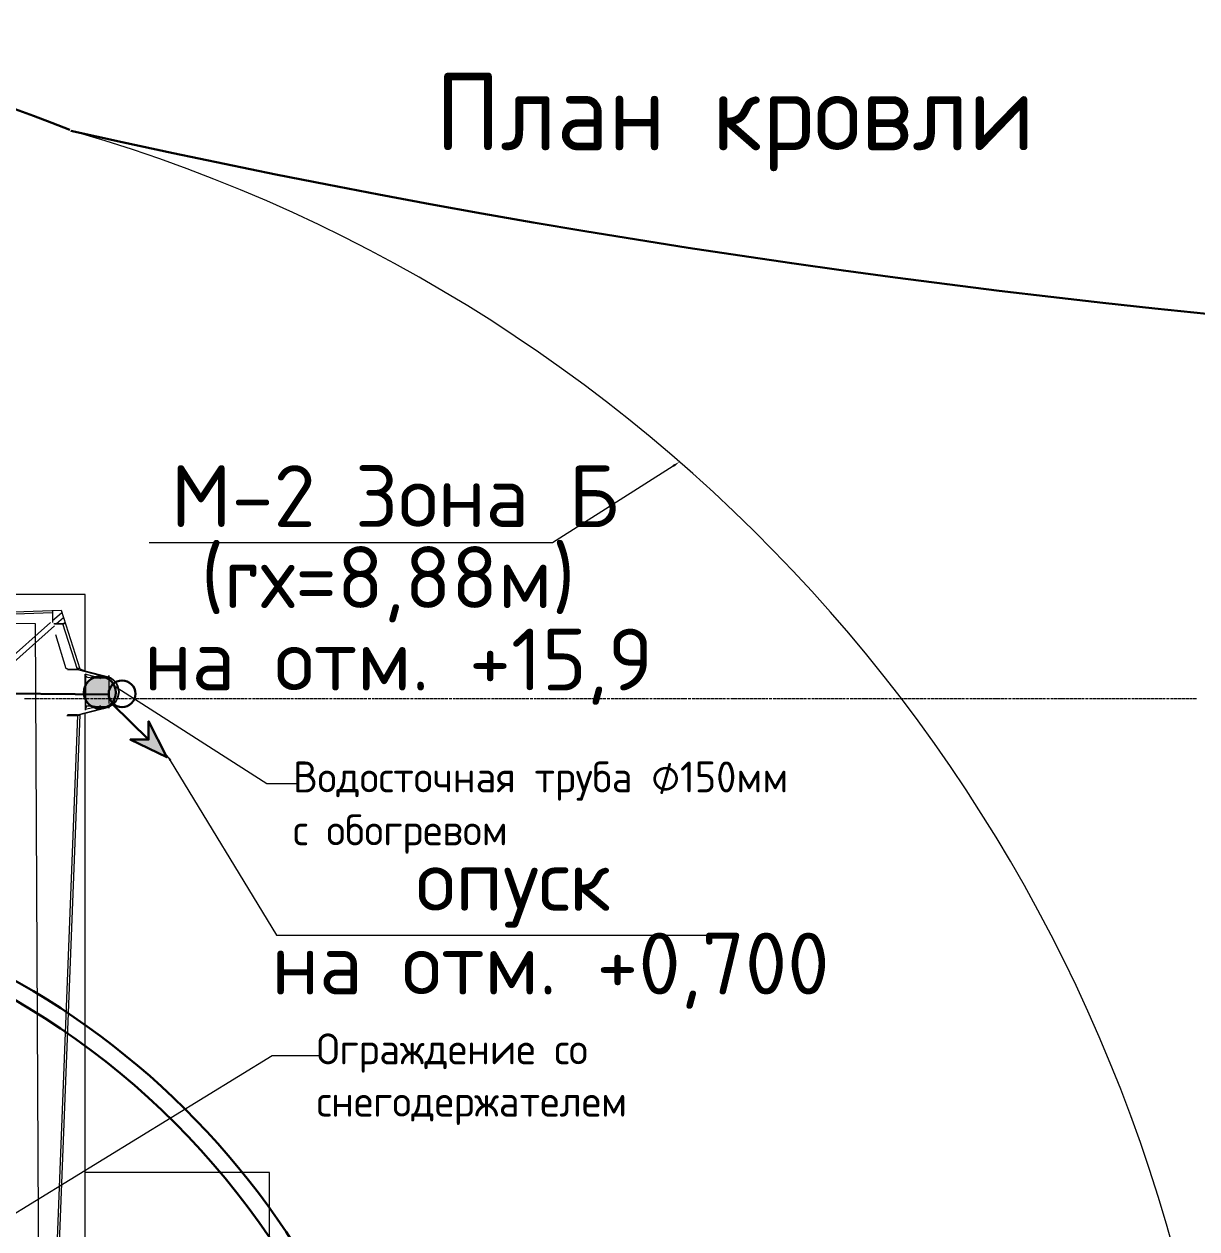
# Model space of a CAD drawing. Header units: millimetres. Extents: x -42533 to 645315, y 3457 to 82611.
# Drawn here: x 547023 to 554626, y 51682 to 59488 of the extents above; entities that cross this region are included whole.
import ezdxf

# ---------------------------------------------------------------- set-up
doc = ezdxf.new("R2010")
doc.units = ezdxf.units.MM
for name, color, linetype, true_color in [('PDF _!ЭОМ.Молниезащита', 7, 'Continuous', 0x954a95), ('PDF _Аннотация', 7, 'Continuous', 0xbababa), ('PDF _Антураж', 7, 'Continuous', 0xbababa), ('PDF _Крыша', 7, 'Continuous', 0xbababa), ('PDF _Обобщенные модели', 7, 'Continuous', 0xbababa), ('PDF _Ограждение', 7, 'Continuous', 0xbababa), ('PDF _Оси', 7, 'Continuous', 0xbababa), ('PDF _Перекрытие', 7, 'Continuous', 0xbababa)]:
    doc.layers.add(name, color=color, linetype=linetype, true_color=true_color)
doc.layers.add('PDF _Линии', color=7, linetype='Continuous')
doc.layers.add('PDF _Текст', color=7, linetype='Continuous')
doc.styles.add('PDF GOST Common', font='GOST_Common.ttf')
doc.styles.add('PDF ISOCPEUR', font='isocpeur.ttf')

msp = doc.modelspace()

# ---------------------------------------------------------------- linework, layer by layer
at = {"layer": 'PDF _!ЭОМ.Молниезащита', "lineweight": 5}
msp.add_lwpolyline([(551231, 56623), (550447.5, 56127.5), (547834.3, 56127.5)], dxfattribs=at)
at = {"layer": 'PDF _!ЭОМ.Молниезащита', "color": 5, "lineweight": 30}
msp.add_lwpolyline([(545614.9, 54208.9), (546360.4, 54869.6), (546682.3, 55153.4), (547575.9, 55144.9)], dxfattribs=at)
at = {"layer": 'PDF _!ЭОМ.Молниезащита', "lineweight": 30}
msp.add_lwpolyline([(547597.1, 55081.4), (547830, 54852.7), (547711.4, 54852.7), (547948.6, 54738.3), (547830, 54971.2), (547830, 54852.7)], dxfattribs=at)
at = {"layer": 'PDF _!ЭОМ.Молниезащита', "color": 251, "lineweight": 5, "true_color": 0x545454}
msp.add_lwpolyline([(547969.8, 54717.1), (548660.2, 53586.3), (548664.4, 53586.3), (551561.4, 53586.3)], dxfattribs=at)
at = {"layer": 'PDF _!ЭОМ.Молниезащита', "lineweight": 30}
msp.add_circle((547514.6, 55157.7), 103.8, dxfattribs=at)
at = {"layer": 'PDF _!ЭОМ.Молниезащита', "color": 116, "lineweight": 30, "true_color": 0x136734}
msp.add_circle((544452.3, 48817.1), 5021, dxfattribs=at)
at = {"layer": 'PDF _!ЭОМ.Молниезащита', "color": 1, "lineweight": 30}
for centre, radius, start, end in [((543800, 50113.2), 9374.9, 67.94494, 165.58593), ((560808.9, 119143.6), 61835.6, 257.405838, 277.511541)]:
    msp.add_arc(centre, radius, start, end, dxfattribs=at)
at = {"layer": 'PDF _!ЭОМ.Молниезащита', "lineweight": 13}
msp.add_arc((544452.3, 48817.1), 10387.2, 8.98682, 73.69629, dxfattribs=at)
at = {"layer": 'PDF _!ЭОМ.Молниезащита', "lineweight": 30}
msp.add_arc((544452.3, 48817.1), 5131.1, 8.82202, 159.17542, dxfattribs=at)
at = {"layer": 'PDF _!ЭОМ.Молниезащита', "transparency": 33554559}
for points in [[(551226.8, 56631.5), (551273.4, 56652.7), (551235.3, 56618.8)], [(547622.5, 55174.5), (547415, 55174.5), (547618.3, 55191.5)], [(547415, 55174.5), (547618.3, 55191.5), (547423.4, 55191.5)], [(547618.3, 55191.5), (547423.4, 55191.5), (547609.8, 55208.4)], [(547423.4, 55191.5), (547609.8, 55208.4), (547431.9, 55208.4)], [(547609.8, 55208.4), (547431.9, 55208.4), (547597.1, 55225.4)], [(547431.9, 55208.4), (547597.1, 55225.4), (547444.6, 55225.4)], [(547597.1, 55225.4), (547444.6, 55225.4), (547584.4, 55238.1)], [(547444.6, 55225.4), (547584.4, 55238.1), (547457.3, 55238.1)], [(547584.4, 55238.1), (547457.3, 55238.1), (547567.4, 55246.5)], [(547457.3, 55238.1), (547567.4, 55246.5), (547474.3, 55246.5)], [(547567.4, 55246.5), (547474.3, 55246.5), (547550.5, 55255)], [(547474.3, 55246.5), (547550.5, 55255), (547491.2, 55255)], [(547550.5, 55255), (547491.2, 55255), (547529.3, 55259.2)], [(547491.2, 55255), (547529.3, 55259.2), (547512.4, 55259.2)], [(547626.7, 55153.4), (547415, 55153.4), (547622.5, 55174.5)], [(547415, 55153.4), (547622.5, 55174.5), (547415, 55174.5)], [(547622.5, 55136.4), (547415, 55136.4), (547626.7, 55153.4)], [(547415, 55136.4), (547626.7, 55153.4), (547415, 55153.4)], [(547423.4, 55115.2), (547622.5, 55136.4), (547415, 55136.4)], [(547618.3, 55115.2), (547423.4, 55115.2), (547622.5, 55136.4)], [(547431.9, 55098.3), (547618.3, 55115.2), (547423.4, 55115.2)], [(547609.8, 55098.3), (547431.9, 55098.3), (547618.3, 55115.2)], [(547444.6, 55081.4), (547609.8, 55098.3), (547431.9, 55098.3)], [(547597.1, 55081.4), (547444.6, 55081.4), (547609.8, 55098.3)], [(547457.3, 55068.7), (547597.1, 55081.4), (547444.6, 55081.4)], [(547584.4, 55068.7), (547457.3, 55068.7), (547597.1, 55081.4)], [(547474.3, 55060.2), (547584.4, 55068.7), (547457.3, 55068.7)], [(547567.4, 55060.2), (547474.3, 55060.2), (547584.4, 55068.7)], [(547491.2, 55051.7), (547567.4, 55060.2), (547474.3, 55060.2)], [(547550.5, 55051.7), (547491.2, 55051.7), (547567.4, 55060.2)], [(547512.4, 55047.5), (547550.5, 55051.7), (547491.2, 55051.7)], [(547529.3, 55047.5), (547512.4, 55047.5), (547550.5, 55051.7)], [(547830, 54852.7), (547889.3, 54852.7), (547830, 54971.2)], [(547948.6, 54738.3), (547893.6, 54852.7), (547711.4, 54852.7)], [(547711.4, 54852.7), (547830, 54852.7), (547889.3, 54852.7)], [(547711.4, 54852.7), (547893.6, 54852.7), (547889.3, 54852.7)]]:
    msp.add_solid(points, dxfattribs=at)
at = {"layer": 'PDF _!ЭОМ.Молниезащита', "color": 251, "true_color": 0x545454, "transparency": 33554559}
msp.add_solid([(547965.6, 54712.9), (547944.4, 54759.5), (547978.3, 54721.4)], dxfattribs=at)
at = {"layer": 'PDF _Аннотация', "color": 8, "lineweight": 9}
for points in [[(547601.3, 55204.2), (548596.6, 54568.9), (548787.2, 54568.9)], [(546885.6, 51735.4), (548630.5, 52807), (548939.7, 52807)]]:
    msp.add_lwpolyline(points, dxfattribs=at)
at = {"layer": 'PDF _Антураж', "color": 8, "lineweight": 18}
for points in [[(547207.4, 55691.3), (547207.4, 55674.3), (542624.8, 55509.1)], [(547207.4, 55674.3), (547207.4, 55610.8)], [(547385.3, 55310.1), (547368.4, 55314.3), (547368.4, 55305.8), (547304.9, 55305.8), (547368.4, 55305.8), (547275.2, 55602.3), (547215.9, 55602.3)], [(547220.1, 55602.3), (547275.2, 55602.3), (547283.7, 55602.3), (547279.4, 55602.3), (547275.2, 55602.3), (547287.9, 55606.5), (547283.7, 55606.5), (547275.2, 55602.3)], [(547304.9, 55310.1), (547296.4, 55310.1), (547228.6, 55530.3)], [(547385.3, 55314.3), (547368.4, 55305.8), (547567.4, 55255)], [(547419.2, 55297.4), (547571.7, 55259.2), (547584.4, 55255), (547601.3, 55242.3), (547614, 55229.6), (547622.5, 55216.9), (547631, 55200), (547635.2, 55178.8), (547639.4, 55161.8), (547635.2, 55140.7), (547631, 55123.7), (547622.5, 55106.8), (547614, 55089.8), (547601.3, 55077.1), (547584.4, 55068.7), (547571.7, 55060.2), (547419.2, 55022.1)], [(547499.7, 55255), (547419.2, 55276.2), (547419.2, 55043.2)], [(547520.9, 55246.5), (547512.4, 55250.8), (547499.7, 55255), (547567.4, 55255), (547584.4, 55250.8), (547597.1, 55242.3), (547609.8, 55229.6), (547622.5, 55212.7), (547626.7, 55195.7), (547631, 55178.8), (547635.2, 55161.8), (547631, 55140.7), (547626.7, 55123.7), (547622.5, 55106.8), (547609.8, 55094.1), (547597.1, 55081.4), (547584.4, 55072.9), (547567.4, 55064.4), (547499.7, 55064.4), (547419.2, 55047.5)], [(547368.4, 55013.6), (547567.4, 55064.4)], [(547499.7, 55064.4), (547512.4, 55068.7), (547520.9, 55072.9)], [(547385.3, 55009.4), (547368.4, 55009.4), (547088.8, 47783.9), (547101.6, 47783.9), (547088.8, 47783.9), (547025.3, 47783.9), (547088.8, 47783.9), (547021.1, 47783.9), (547088.8, 47783.9), (547368.4, 40554.1), (547300.6, 40554.1)], [(547300.6, 55009.4), (547368.4, 55009.4), (547385.3, 55013.6)], [(547304.9, 55009.4), (547368.4, 55009.4), (547368.4, 55013.6), (547304.9, 55013.6)], [(547304.9, 55009.4), (547304.9, 55009.4)]]:
    msp.add_lwpolyline(points, dxfattribs=at)
at = {"layer": 'PDF _Крыша', "color": 8, "lineweight": 9}
msp.add_lwpolyline([(547419.2, 55195.7), (547419.2, 55276.2)], dxfattribs=at)
at = {"layer": 'PDF _Линии', "color": 8, "lineweight": 9}
for points in [[(536453.9, 55331.3), (536492, 55339.7), (536614.8, 55682.8), (541837, 55496.4), (547262.5, 55691.3), (547385.3, 55310.1), (547419.2, 55297.4), (547419.2, 55792.9), (536453.9, 55792.9)], [(547419.2, 55022.1), (547385.3, 55013.6), (547101.6, 47783.9), (547385.3, 40554.1), (547419.2, 40545.7)]]:
    msp.add_lwpolyline(points, close=True, dxfattribs=at)
msp.add_lwpolyline([(547211.7, 32858.5), (547097.3, 55602.3), (536547.1, 55670.1), (536547.1, 32655.2)], dxfattribs=at)
at = {"layer": 'PDF _Линии', "color": 8, "lineweight": 30}
msp.add_circle((547658.6, 55149.2), 86.8, dxfattribs=at)
at = {"layer": 'PDF _Обобщенные модели', "color": 8, "lineweight": 18}
for points in [[(547499.7, 55064.4), (547470, 55068.7), (547444.6, 55068.7), (547427.7, 55068.7), (547423.4, 55056), (547423.4, 55161.8), (547423.4, 55267.7), (547427.7, 55259.2), (547440.4, 55255), (547461.6, 55259.2), (547487, 55259.2)], [(547419.2, 55212.7), (547423.4, 55212.7)], [(547571.7, 55238.1), (547571.7, 55161.8), (547571.7, 55085.6)], [(547423.4, 55111), (547419.2, 55111)]]:
    msp.add_lwpolyline(points, dxfattribs=at)
for points in [[(547571.7, 55259.2), (547571.7, 55267.7)], [(547571.7, 55056), (547571.7, 55064.4)]]:
    msp.add_lwpolyline(points, close=True, dxfattribs=at)
at = {"layer": 'PDF _Ограждение', "color": 8, "lineweight": 9}
for points in [[(547207.4, 55623.5), (547266.7, 55674.3)], [(546894, 55344), (547194.7, 55610.8)], [(547220.1, 55589.6), (546894, 55297.4)], [(547279.4, 55640.4), (547232.9, 55602.3)], [(547249.8, 55471), (547245.6, 55466.8)]]:
    msp.add_lwpolyline(points, dxfattribs=at)
at = {"layer": 'PDF _Оси', "color": 8, "lineweight": 9}
for points in [[(547025.3, 55119.5), (547046.5, 55119.5)], [(547050.7, 55119.5), (547071.9, 55119.5)], [(547076.1, 55119.5), (547097.3, 55119.5)], [(547101.6, 55119.5), (547122.7, 55119.5)], [(547127, 55119.5), (547148.1, 55119.5)], [(547152.4, 55119.5), (547173.6, 55119.5)], [(547177.8, 55119.5), (547194.7, 55119.5)], [(547199, 55119.5), (547199, 55119.5)], [(547203.2, 55119.5), (547220.1, 55119.5)], [(547224.4, 55119.5), (547224.4, 55119.5)], [(547228.6, 55119.5), (547245.6, 55119.5)], [(547249.8, 55119.5), (547271, 55119.5)], [(547275.2, 55119.5), (547296.4, 55119.5)], [(547300.6, 55119.5), (547321.8, 55119.5)], [(547326, 55119.5), (547347.2, 55119.5)], [(547351.4, 55119.5), (547372.6, 55119.5)], [(547376.9, 55119.5), (547398, 55119.5)], [(547402.3, 55119.5), (547423.4, 55119.5)], [(547427.7, 55119.5), (547444.6, 55119.5)], [(547448.9, 55119.5), (547448.9, 55119.5)], [(547453.1, 55119.5), (547470, 55119.5)], [(547474.3, 55119.5), (547474.3, 55119.5)], [(547478.5, 55119.5), (547495.4, 55119.5)], [(547499.7, 55119.5), (547520.9, 55119.5)], [(547525.1, 55119.5), (547546.3, 55119.5)], [(547550.5, 55119.5), (547571.7, 55119.5)], [(547575.9, 55119.5), (547597.1, 55119.5)], [(547601.3, 55119.5), (547622.5, 55119.5)], [(547626.7, 55119.5), (547647.9, 55119.5)], [(547652.2, 55119.5), (547673.3, 55119.5)], [(547677.6, 55119.5), (547694.5, 55119.5)], [(547698.7, 55119.5), (547698.7, 55119.5)], [(547703, 55119.5), (547719.9, 55119.5)], [(547724.2, 55119.5), (547724.2, 55119.5)], [(547728.4, 55119.5), (547745.3, 55119.5)], [(547749.6, 55119.5), (547770.7, 55119.5)], [(547775, 55119.5), (547796.2, 55119.5)], [(547800.4, 55119.5), (547821.6, 55119.5)], [(547825.8, 55119.5), (547847, 55119.5)], [(547851.2, 55119.5), (547872.4, 55119.5)], [(547876.6, 55119.5), (547897.8, 55119.5)], [(547902, 55119.5), (547923.2, 55119.5)], [(547927.4, 55119.5), (547948.6, 55119.5)], [(547952.9, 55119.5), (547969.8, 55119.5)], [(547974, 55119.5), (547974, 55119.5)], [(547978.3, 55119.5), (547995.2, 55119.5)], [(547999.4, 55119.5), (547999.4, 55119.5)], [(548003.7, 55119.5), (548020.6, 55119.5)], [(548024.9, 55119.5), (548046, 55119.5)], [(548050.3, 55119.5), (548071.5, 55119.5)], [(548075.7, 55119.5), (548096.9, 55119.5)], [(548101.1, 55119.5), (548122.3, 55119.5)], [(548126.5, 55119.5), (548147.7, 55119.5)], [(548151.9, 55119.5), (548173.1, 55119.5)], [(548177.3, 55119.5), (548198.5, 55119.5)], [(548202.7, 55119.5), (548219.7, 55119.5)], [(548223.9, 55119.5), (548223.9, 55119.5)], [(548228.2, 55119.5), (548245.1, 55119.5)], [(548249.3, 55119.5), (548249.3, 55119.5)], [(548253.6, 55119.5), (548270.5, 55119.5)], [(548274.7, 55119.5), (548295.9, 55119.5)], [(548300.2, 55119.5), (548321.3, 55119.5)], [(548325.6, 55119.5), (548346.7, 55119.5)], [(548351, 55119.5), (548372.2, 55119.5)], [(548376.4, 55119.5), (548397.6, 55119.5)], [(548401.8, 55119.5), (548423, 55119.5)], [(548427.2, 55119.5), (548448.4, 55119.5)], [(548452.6, 55119.5), (548469.6, 55119.5)], [(548473.8, 55119.5), (548473.8, 55119.5)], [(548478, 55119.5), (548495, 55119.5)], [(548499.2, 55119.5), (548499.2, 55119.5)], [(548503.5, 55119.5), (548520.4, 55119.5)], [(548524.6, 55119.5), (548545.8, 55119.5)], [(548550, 55119.5), (548571.2, 55119.5)], [(548575.5, 55119.5), (548596.6, 55119.5)], [(548600.9, 55119.5), (548622, 55119.5)], [(548626.3, 55119.5), (548647.5, 55119.5)], [(548651.7, 55119.5), (548672.9, 55119.5)], [(548677.1, 55119.5), (548698.3, 55119.5)], [(548702.5, 55119.5), (548723.7, 55119.5)], [(548727.9, 55119.5), (548744.9, 55119.5)], [(548749.1, 55119.5), (548749.1, 55119.5)], [(548753.3, 55119.5), (548770.3, 55119.5)], [(548774.5, 55119.5), (548774.5, 55119.5)], [(548778.8, 55119.5), (548795.7, 55119.5)], [(548799.9, 55119.5), (548821.1, 55119.5)], [(548825.3, 55119.5), (548846.5, 55119.5)], [(548850.8, 55119.5), (548871.9, 55119.5)], [(548876.2, 55119.5), (548897.3, 55119.5)], [(548901.6, 55119.5), (548922.8, 55119.5)], [(548927, 55119.5), (548948.2, 55119.5)], [(548952.4, 55119.5), (548973.6, 55119.5)], [(548977.8, 55119.5), (548994.8, 55119.5)], [(548999, 55119.5), (548999, 55119.5)], [(549003.2, 55119.5), (549020.2, 55119.5)], [(549024.4, 55119.5), (549024.4, 55119.5)], [(549028.6, 55119.5), (549045.6, 55119.5)], [(549049.8, 55119.5), (549071, 55119.5)], [(549075.2, 55119.5), (549096.4, 55119.5)], [(549100.6, 55119.5), (549121.8, 55119.5)], [(549126.1, 55119.5), (549147.2, 55119.5)], [(549151.5, 55119.5), (549172.6, 55119.5)], [(549176.9, 55119.5), (549198.1, 55119.5)], [(549202.3, 55119.5), (549223.5, 55119.5)], [(549227.7, 55119.5), (549244.6, 55119.5)], [(549248.9, 55119.5), (549248.9, 55119.5)], [(549253.1, 55119.5), (549270.1, 55119.5)], [(549274.3, 55119.5), (549274.3, 55119.5)], [(549278.5, 55119.5), (549295.5, 55119.5)], [(549299.7, 55119.5), (549320.9, 55119.5)], [(549325.1, 55119.5), (549346.3, 55119.5)], [(549350.5, 55119.5), (549371.7, 55119.5)], [(549375.9, 55119.5), (549397.1, 55119.5)], [(549401.3, 55119.5), (549422.5, 55119.5)], [(549426.8, 55119.5), (549447.9, 55119.5)], [(549452.2, 55119.5), (549473.4, 55119.5)], [(549477.6, 55119.5), (549498.8, 55119.5)], [(549503, 55119.5), (549519.9, 55119.5)], [(549524.2, 55119.5), (549524.2, 55119.5)], [(549528.4, 55119.5), (549545.4, 55119.5)], [(549549.6, 55119.5), (549549.6, 55119.5)], [(549553.8, 55119.5), (549570.8, 55119.5)], [(549575, 55119.5), (549596.2, 55119.5)], [(549600.4, 55119.5), (549621.6, 55119.5)], [(549625.8, 55119.5), (549647, 55119.5)], [(549651.2, 55119.5), (549672.4, 55119.5)], [(549676.6, 55119.5), (549697.8, 55119.5)], [(549702.1, 55119.5), (549723.2, 55119.5)], [(549727.5, 55119.5), (549748.6, 55119.5)], [(549752.9, 55119.5), (549769.8, 55119.5)], [(549774.1, 55119.5), (549774.1, 55119.5)], [(549778.3, 55119.5), (549795.2, 55119.5)], [(549799.5, 55119.5), (549799.5, 55119.5)], [(549803.7, 55119.5), (549820.6, 55119.5)], [(549824.9, 55119.5), (549846.1, 55119.5)], [(549850.3, 55119.5), (549871.5, 55119.5)], [(549875.7, 55119.5), (549896.9, 55119.5)], [(549901.1, 55119.5), (549922.3, 55119.5)], [(549926.5, 55119.5), (549947.7, 55119.5)], [(549951.9, 55119.5), (549973.1, 55119.5)], [(549977.4, 55119.5), (549998.5, 55119.5)], [(550002.8, 55119.5), (550019.7, 55119.5)], [(550023.9, 55119.5), (550023.9, 55119.5)], [(550028.2, 55119.5), (550045.1, 55119.5)], [(550049.4, 55119.5), (550049.4, 55119.5)], [(550053.6, 55119.5), (550070.5, 55119.5)], [(550074.8, 55119.5), (550095.9, 55119.5)], [(550100.2, 55119.5), (550121.4, 55119.5)], [(550125.6, 55119.5), (550146.8, 55119.5)], [(550151, 55119.5), (550172.2, 55119.5)], [(550176.4, 55119.5), (550197.6, 55119.5)], [(550201.8, 55119.5), (550223, 55119.5)], [(550227.2, 55119.5), (550248.4, 55119.5)], [(550252.7, 55119.5), (550273.8, 55119.5)], [(550278.1, 55119.5), (550295, 55119.5)], [(550299.2, 55119.5), (550299.2, 55119.5)], [(550303.5, 55119.5), (550320.4, 55119.5)], [(550324.7, 55119.5), (550324.7, 55119.5)], [(550328.9, 55119.5), (550345.8, 55119.5)], [(550350.1, 55119.5), (550371.2, 55119.5)], [(550375.5, 55119.5), (550396.7, 55119.5)], [(550400.9, 55119.5), (550422.1, 55119.5)], [(550426.3, 55119.5), (550447.5, 55119.5)], [(550451.7, 55119.5), (550472.9, 55119.5)], [(550477.1, 55119.5), (550498.3, 55119.5)], [(550502.5, 55119.5), (550523.7, 55119.5)], [(550528, 55119.5), (550544.9, 55119.5)], [(550549.1, 55119.5), (550549.1, 55119.5)], [(550553.4, 55119.5), (550570.3, 55119.5)], [(550574.5, 55119.5), (550574.5, 55119.5)], [(550578.8, 55119.5), (550595.7, 55119.5)], [(550600, 55119.5), (550621.1, 55119.5)], [(550625.4, 55119.5), (550646.5, 55119.5)], [(550650.8, 55119.5), (550672, 55119.5)], [(550676.2, 55119.5), (550697.4, 55119.5)], [(550701.6, 55119.5), (550722.8, 55119.5)], [(550727, 55119.5), (550748.2, 55119.5)], [(550752.4, 55119.5), (550773.6, 55119.5)], [(550777.8, 55119.5), (550794.8, 55119.5)], [(550799, 55119.5), (550799, 55119.5)], [(550803.2, 55119.5), (550820.2, 55119.5)], [(550824.4, 55119.5), (550824.4, 55119.5)], [(550828.7, 55119.5), (550845.6, 55119.5)], [(550849.8, 55119.5), (550871, 55119.5)], [(550875.3, 55119.5), (550896.4, 55119.5)], [(550900.7, 55119.5), (550921.8, 55119.5)], [(550926.1, 55119.5), (550947.3, 55119.5)], [(550951.5, 55119.5), (550972.7, 55119.5)], [(550976.9, 55119.5), (550998.1, 55119.5)], [(551002.3, 55119.5), (551023.5, 55119.5)], [(551027.7, 55119.5), (551048.9, 55119.5)], [(551053.1, 55119.5), (551070.1, 55119.5)], [(551074.3, 55119.5), (551074.3, 55119.5)], [(551078.5, 55119.5), (551095.5, 55119.5)], [(551099.7, 55119.5), (551099.7, 55119.5)], [(551104, 55119.5), (551120.9, 55119.5)], [(551125.1, 55119.5), (551146.3, 55119.5)], [(551150.5, 55119.5), (551171.7, 55119.5)], [(551176, 55119.5), (551197.1, 55119.5)], [(551201.4, 55119.5), (551222.5, 55119.5)], [(551226.8, 55119.5), (551248, 55119.5)], [(551252.2, 55119.5), (551273.4, 55119.5)], [(551277.6, 55119.5), (551298.8, 55119.5)], [(551303, 55119.5), (551320, 55119.5)], [(551324.2, 55119.5), (551324.2, 55119.5)], [(551328.4, 55119.5), (551345.4, 55119.5)], [(551349.6, 55119.5), (551349.6, 55119.5)], [(551353.8, 55119.5), (551370.8, 55119.5)], [(551375, 55119.5), (551396.2, 55119.5)], [(551400.4, 55119.5), (551421.6, 55119.5)], [(551425.8, 55119.5), (551447, 55119.5)], [(551451.3, 55119.5), (551472.4, 55119.5)], [(551476.7, 55119.5), (551497.8, 55119.5)], [(551502.1, 55119.5), (551523.3, 55119.5)], [(551527.5, 55119.5), (551548.7, 55119.5)], [(551552.9, 55119.5), (551569.8, 55119.5)], [(551574.1, 55119.5), (551574.1, 55119.5)], [(551578.3, 55119.5), (551595.3, 55119.5)], [(551599.5, 55119.5), (551599.5, 55119.5)], [(551603.7, 55119.5), (551620.7, 55119.5)], [(551624.9, 55119.5), (551646.1, 55119.5)], [(551650.3, 55119.5), (551671.5, 55119.5)], [(551675.7, 55119.5), (551696.9, 55119.5)], [(551701.1, 55119.5), (551722.3, 55119.5)], [(551726.6, 55119.5), (551747.7, 55119.5)], [(551752, 55119.5), (551773.1, 55119.5)], [(551777.4, 55119.5), (551798.6, 55119.5)], [(551802.8, 55119.5), (551824, 55119.5)], [(551828.2, 55119.5), (551845.1, 55119.5)], [(551849.4, 55119.5), (551849.4, 55119.5)], [(551853.6, 55119.5), (551870.6, 55119.5)], [(551874.8, 55119.5), (551874.8, 55119.5)], [(551879, 55119.5), (551896, 55119.5)], [(551900.2, 55119.5), (551921.4, 55119.5)], [(551925.6, 55119.5), (551946.8, 55119.5)], [(551951, 55119.5), (551972.2, 55119.5)], [(551976.4, 55119.5), (551997.6, 55119.5)], [(552001.9, 55119.5), (552023, 55119.5)], [(552027.3, 55119.5), (552048.4, 55119.5)], [(552052.7, 55119.5), (552073.9, 55119.5)], [(552078.1, 55119.5), (552095, 55119.5)], [(552099.3, 55119.5), (552099.3, 55119.5)], [(552103.5, 55119.5), (552120.4, 55119.5)], [(552124.7, 55119.5), (552124.7, 55119.5)], [(552128.9, 55119.5), (552145.9, 55119.5)], [(552150.1, 55119.5), (552171.3, 55119.5)], [(552175.5, 55119.5), (552196.7, 55119.5)], [(552200.9, 55119.5), (552222.1, 55119.5)], [(552226.3, 55119.5), (552247.5, 55119.5)], [(552251.7, 55119.5), (552272.9, 55119.5)], [(552277.2, 55119.5), (552298.3, 55119.5)], [(552302.6, 55119.5), (552323.7, 55119.5)], [(552328, 55119.5), (552344.9, 55119.5)], [(552349.2, 55119.5), (552349.2, 55119.5)], [(552353.4, 55119.5), (552370.3, 55119.5)], [(552374.6, 55119.5), (552374.6, 55119.5)], [(552378.8, 55119.5), (552395.7, 55119.5)], [(552400, 55119.5), (552421.2, 55119.5)], [(552425.4, 55119.5), (552446.6, 55119.5)], [(552450.8, 55119.5), (552472, 55119.5)], [(552476.2, 55119.5), (552497.4, 55119.5)], [(552501.6, 55119.5), (552522.8, 55119.5)], [(552527, 55119.5), (552548.2, 55119.5)], [(552552.4, 55119.5), (552573.6, 55119.5)], [(552577.9, 55119.5), (552599, 55119.5)], [(552603.3, 55119.5), (552620.2, 55119.5)], [(552624.4, 55119.5), (552624.4, 55119.5)], [(552628.7, 55119.5), (552645.6, 55119.5)], [(552649.9, 55119.5), (552649.9, 55119.5)], [(552654.1, 55119.5), (552671, 55119.5)], [(552675.3, 55119.5), (552696.4, 55119.5)], [(552700.7, 55119.5), (552721.9, 55119.5)], [(552726.1, 55119.5), (552747.3, 55119.5)], [(552751.5, 55119.5), (552772.7, 55119.5)], [(552776.9, 55119.5), (552798.1, 55119.5)], [(552802.3, 55119.5), (552823.5, 55119.5)], [(552827.7, 55119.5), (552848.9, 55119.5)], [(552853.2, 55119.5), (552870.1, 55119.5)], [(552874.3, 55119.5), (552874.3, 55119.5)], [(552878.6, 55119.5), (552895.5, 55119.5)], [(552899.7, 55119.5), (552899.7, 55119.5)], [(552904, 55119.5), (552920.9, 55119.5)], [(552925.2, 55119.5), (552946.3, 55119.5)], [(552950.6, 55119.5), (552971.7, 55119.5)], [(552976, 55119.5), (552997.2, 55119.5)], [(553001.4, 55119.5), (553022.6, 55119.5)], [(553026.8, 55119.5), (553048, 55119.5)], [(553052.2, 55119.5), (553073.4, 55119.5)], [(553077.6, 55119.5), (553098.8, 55119.5)], [(553103, 55119.5), (553120, 55119.5)], [(553124.2, 55119.5), (553124.2, 55119.5)], [(553128.5, 55119.5), (553145.4, 55119.5)], [(553149.6, 55119.5), (553149.6, 55119.5)], [(553153.9, 55119.5), (553170.8, 55119.5)], [(553175, 55119.5), (553196.2, 55119.5)], [(553200.5, 55119.5), (553221.6, 55119.5)], [(553225.9, 55119.5), (553247, 55119.5)], [(553251.3, 55119.5), (553272.5, 55119.5)], [(553276.7, 55119.5), (553297.9, 55119.5)], [(553302.1, 55119.5), (553323.3, 55119.5)], [(553327.5, 55119.5), (553348.7, 55119.5)], [(553352.9, 55119.5), (553374.1, 55119.5)], [(553378.3, 55119.5), (553395.3, 55119.5)], [(553399.5, 55119.5), (553399.5, 55119.5)], [(553403.8, 55119.5), (553420.7, 55119.5)], [(553424.9, 55119.5), (553424.9, 55119.5)], [(553429.2, 55119.5), (553446.1, 55119.5)], [(553450.3, 55119.5), (553471.5, 55119.5)], [(553475.8, 55119.5), (553496.9, 55119.5)], [(553501.2, 55119.5), (553522.3, 55119.5)], [(553526.6, 55119.5), (553547.8, 55119.5)], [(553552, 55119.5), (553573.2, 55119.5)], [(553577.4, 55119.5), (553598.6, 55119.5)], [(553602.8, 55119.5), (553624, 55119.5)], [(553628.2, 55119.5), (553645.2, 55119.5)], [(553649.4, 55119.5), (553649.4, 55119.5)], [(553653.6, 55119.5), (553670.6, 55119.5)], [(553674.8, 55119.5), (553674.8, 55119.5)], [(553679.1, 55119.5), (553696, 55119.5)], [(553700.2, 55119.5), (553721.4, 55119.5)], [(553725.6, 55119.5), (553746.8, 55119.5)], [(553751.1, 55119.5), (553772.2, 55119.5)], [(553776.5, 55119.5), (553797.6, 55119.5)], [(553801.9, 55119.5), (553823.1, 55119.5)], [(553827.3, 55119.5), (553848.5, 55119.5)], [(553852.7, 55119.5), (553873.9, 55119.5)], [(553878.1, 55119.5), (553895.1, 55119.5)], [(553899.3, 55119.5), (553899.3, 55119.5)], [(553903.5, 55119.5), (553920.5, 55119.5)], [(553924.7, 55119.5), (553924.7, 55119.5)], [(553928.9, 55119.5), (553945.9, 55119.5)], [(553950.1, 55119.5), (553971.3, 55119.5)], [(553975.5, 55119.5), (553996.7, 55119.5)], [(554000.9, 55119.5), (554022.1, 55119.5)], [(554026.3, 55119.5), (554047.5, 55119.5)], [(554051.8, 55119.5), (554072.9, 55119.5)], [(554077.2, 55119.5), (554098.3, 55119.5)], [(554102.6, 55119.5), (554123.8, 55119.5)], [(554128, 55119.5), (554149.2, 55119.5)], [(554153.4, 55119.5), (554170.4, 55119.5)], [(554174.6, 55119.5), (554174.6, 55119.5)], [(554178.8, 55119.5), (554195.8, 55119.5)], [(554200, 55119.5), (554200, 55119.5)], [(554204.2, 55119.5), (554221.2, 55119.5)], [(554225.4, 55119.5), (554246.6, 55119.5)], [(554250.8, 55119.5), (554272, 55119.5)], [(554276.2, 55119.5), (554297.4, 55119.5)], [(554301.6, 55119.5), (554322.8, 55119.5)], [(554327.1, 55119.5), (554348.2, 55119.5)], [(554352.5, 55119.5), (554373.6, 55119.5)], [(554377.9, 55119.5), (554399.1, 55119.5)], [(554403.3, 55119.5), (554420.2, 55119.5)], [(554424.5, 55119.5), (554424.5, 55119.5)], [(554428.7, 55119.5), (554445.6, 55119.5)], [(554449.9, 55119.5), (554449.9, 55119.5)], [(554454.1, 55119.5), (554471.1, 55119.5)], [(554475.3, 55119.5), (554496.5, 55119.5)], [(554500.7, 55119.5), (554521.9, 55119.5)], [(554526.1, 55119.5), (554547.3, 55119.5)], [(554551.5, 55119.5), (554572.7, 55119.5)], [(554576.9, 55119.5), (554598.1, 55119.5)], [(554602.4, 55119.5), (554623.5, 55119.5)]]:
    msp.add_lwpolyline(points, dxfattribs=at)
at = {"layer": 'PDF _Перекрытие', "color": 8, "lineweight": 18}
msp.add_lwpolyline([(548613.6, 51591.4), (548613.6, 52048.9), (547419.2, 52048.9)], dxfattribs=at)

# ---------------------------------------------------------------- texts
at = {"layer": 'PDF _Текст', "color": 7, "attachment_point": 4}
for s, insert, char_height, style in [('План кровли', (549689.5, 58852.5), 500.019, 'PDF GOST Common'), ('М-2 Зона Б', (547974.1, 56430.2), 400.05, 'PDF ISOCPEUR'), ('(rх=8,88м)', (548169, 55858.4), 400.05, 'PDF ISOCPEUR'), ('на отм. +15,9', (547800.5, 55324.7), 400.051, 'PDF ISOCPEUR'), ('Водосточная труба ⌀150мм', (548766.2, 54583.5), 200.023, 'PDF GOST Common'), ('с обогревом', (548766.2, 54240.4), 200.023, 'PDF GOST Common'), ('опуск', (549562.5, 53888.9), 400.05, 'PDF ISOCPEUR'), ('на отм. +0,700', (548626.4, 53355.2), 400.051, 'PDF ISOCPEUR'), ('Ограждение со', (548918.7, 52821.5), 200.023, 'PDF GOST Common'), ('снегодержателем', (548918.7, 52482.7), 200.023, 'PDF GOST Common')]:
    msp.add_mtext(s, dxfattribs=dict(at, insert=insert, char_height=char_height, style=style))

doc.saveas('drawing.dxf')
